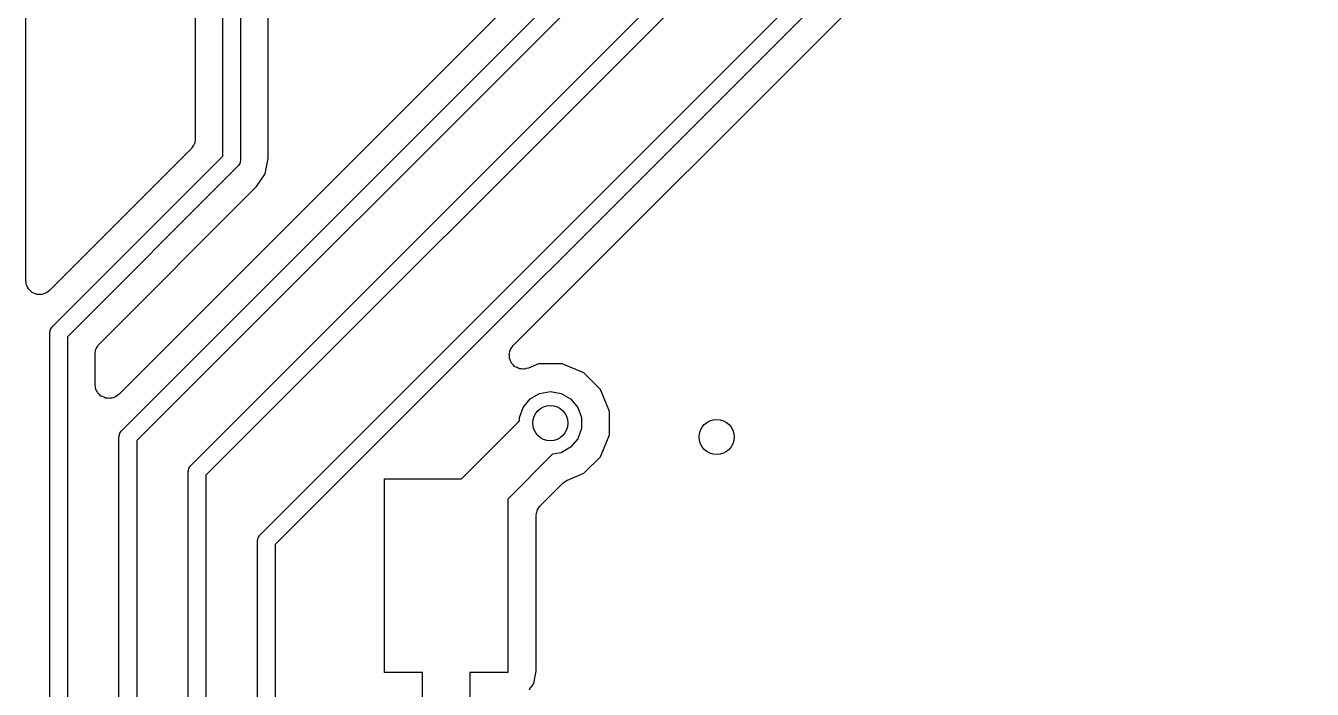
# Model space of a CAD drawing. Extents: x 85 to 210, y -138 to -65.
# Drawn here: x 128.51 to 137.8, y -81.82 to -77.03 of the extents above; entities that cross this region are included whole.
import ezdxf

# ---------------------------------------------------------------- set-up
doc = ezdxf.new("R2010")
doc.units = 0
doc.header["$MEASUREMENT"] = 0
doc.layers.add('BLACK', color=7, linetype='CONTINUOUS')

msp = doc.modelspace()

# ---------------------------------------------------------------- linework, layer by layer
at = {"layer": 'Black'}
for p, q in [((128.513, -78.8724), (128.513, -72.5499)), ((129.936, -77.9737), (129.936, -72.603)), ((130.064, -72.603), (130.064, -78)), ((129.737, -72.8458), (129.737, -77.8494)), ((130.263, -77.9901), (130.263, -72.8458)), ((130.205, -80.7051), (137.556, -73.3537)), ((137.665, -73.4249), (130.314, -80.7763)), ((132.032, -79.3406), (137.799, -73.5733)), ((129.705, -80.2051), (135.017, -74.8937)), ((135.125, -74.9649), (129.814, -80.2763)), ((132.247, -76.6301), (129.184, -79.6931)), ((129.205, -79.9551), (132.476, -76.6837)), ((132.585, -76.7549), (129.314, -80.0263)), ((129.72, -77.9024), (129.713, -77.9137)), ((129.727, -77.8917), (129.72, -77.9024)), ((129.728, -77.8874), (129.727, -77.8917)), ((129.73, -77.8836), (129.728, -77.8874)), ((129.733, -77.8708), (129.73, -77.8836)), ((129.736, -77.8581), (129.733, -77.8708)), ((129.737, -77.8494), (129.736, -77.8538)), ((129.736, -77.8538), (129.736, -77.8581)), ((129.707, -77.9201), (128.684, -78.9431)), ((128.705, -79.2051), (129.936, -77.9737)), ((129.71, -77.9165), (129.707, -77.9201)), ((129.713, -77.9137), (129.71, -77.9165)), ((130.064, -78), (130.063, -78.0027)), ((130.242, -78.1001), (130.263, -77.9901)), ((130.045, -78.0449), (128.814, -79.2763)), ((130.047, -78.0426), (130.045, -78.0449)), ((130.049, -78.0408), (130.047, -78.0426)), ((130.053, -78.0336), (130.049, -78.0408)), ((130.058, -78.0268), (130.053, -78.0336)), ((130.06, -78.0217), (130.058, -78.0241)), ((130.058, -78.0241), (130.058, -78.0268)), ((130.061, -78.0136), (130.06, -78.0217)), ((130.063, -78.0055), (130.061, -78.0136)), ((130.063, -78.0027), (130.063, -78.0055)), ((130.179, -78.1933), (130.242, -78.1001)), ((129.043, -79.3299), (130.179, -78.1933)), ((128.516, -78.8853), (128.513, -78.8724)), ((128.517, -78.8983), (128.516, -78.8853)), ((128.519, -78.9023), (128.517, -78.8983)), ((128.52, -78.9066), (128.519, -78.9023)), ((128.526, -78.9179), (128.52, -78.9066)), ((128.532, -78.9298), (128.526, -78.9179)), ((128.535, -78.9329), (128.532, -78.9298)), ((128.537, -78.9367), (128.535, -78.9329)), ((128.547, -78.9451), (128.537, -78.9367)), ((128.556, -78.9543), (128.547, -78.9451)), ((128.56, -78.9562), (128.556, -78.9543)), ((128.564, -78.959), (128.56, -78.9562)), ((128.576, -78.9635), (128.564, -78.959)), ((128.588, -78.969), (128.576, -78.9635)), ((128.592, -78.9694), (128.588, -78.969)), ((128.596, -78.9709), (128.592, -78.9694)), ((128.609, -78.9709), (128.596, -78.9709)), ((128.622, -78.9721), (128.609, -78.9709)), ((128.626, -78.9709), (128.622, -78.9721)), ((128.631, -78.9709), (128.626, -78.9709)), ((128.643, -78.9664), (128.631, -78.9709)), ((128.656, -78.9631), (128.643, -78.9664)), ((128.659, -78.9605), (128.656, -78.9631)), ((128.663, -78.959), (128.659, -78.9605)), ((128.674, -78.9506), (128.663, -78.959)), ((128.684, -78.9431), (128.674, -78.9506)), ((128.697, -79.2164), (128.701, -79.2092)), ((128.701, -79.2092), (128.703, -79.2074)), ((128.703, -79.2074), (128.705, -79.2051)), ((128.686, -79.25), (128.687, -79.2472)), ((128.686, -86), (128.686, -79.25)), ((128.687, -79.2445), (128.689, -79.2365)), ((128.687, -79.2472), (128.687, -79.2445)), ((128.689, -79.2365), (128.69, -79.2283)), ((128.69, -79.2283), (128.692, -79.2259)), ((128.692, -79.2232), (128.697, -79.2164)), ((128.692, -79.2259), (128.692, -79.2232)), ((128.814, -79.2763), (128.814, -86)), ((129.014, -79.3919), (129.017, -79.3792)), ((129.014, -79.3962), (129.014, -79.3919)), ((129.017, -79.3792), (129.02, -79.3664)), ((129.02, -79.3664), (129.022, -79.3626)), ((129.022, -79.3626), (129.023, -79.3583)), ((129.023, -79.3583), (129.03, -79.3476)), ((129.03, -79.3476), (129.037, -79.3363)), ((129.037, -79.3363), (129.04, -79.3335)), ((129.04, -79.3335), (129.043, -79.3299)), ((132.004, -79.3981), (132.008, -79.3836)), ((132.008, -79.3836), (132.012, -79.369)), ((132.012, -79.369), (132.013, -79.3672)), ((132.013, -79.3672), (132.014, -79.365)), ((132.014, -79.365), (132.023, -79.353)), ((132.023, -79.353), (132.032, -79.3406)), ((129.013, -79.4006), (129.014, -79.3962)), ((129.013, -79.6224), (129.013, -79.4006)), ((132.003, -79.4026), (132.004, -79.4004)), ((132.005, -79.4176), (132.003, -79.4026)), ((132.004, -79.4004), (132.004, -79.3981)), ((132.005, -79.4328), (132.005, -79.4176)), ((132.006, -79.4349), (132.005, -79.4328)), ((132.006, -79.4371), (132.006, -79.4349)), ((132.013, -79.4509), (132.006, -79.4371)), ((132.018, -79.4649), (132.013, -79.4509)), ((132.02, -79.4666), (132.018, -79.4649)), ((132.021, -79.4686), (132.02, -79.4666)), ((132.032, -79.4793), (132.021, -79.4686)), ((132.042, -79.4905), (132.032, -79.4793)), ((132.215, -79.4729), (132.141, -79.5037)), ((132.385, -79.4731), (132.215, -79.4729)), ((132.542, -79.5382), (132.385, -79.4731)), ((132.044, -79.4916), (132.042, -79.4905)), ((132.045, -79.4932), (132.044, -79.4916)), ((132.059, -79.4996), (132.045, -79.4932)), ((132.073, -79.5066), (132.059, -79.4996)), ((132.075, -79.5069), (132.073, -79.5066)), ((132.077, -79.5079), (132.075, -79.5069)), ((132.092, -79.5092), (132.077, -79.5079)), ((132.107, -79.5112), (132.092, -79.5092)), ((132.109, -79.5107), (132.107, -79.5112)), ((132.112, -79.5109), (132.109, -79.5107)), ((132.126, -79.507), (132.112, -79.5109)), ((132.141, -79.5037), (132.126, -79.507)), ((132.662, -79.6584), (132.542, -79.5382)), ((129.016, -79.6353), (129.013, -79.6224)), ((129.017, -79.6483), (129.016, -79.6353)), ((129.019, -79.6523), (129.017, -79.6483)), ((129.02, -79.6566), (129.019, -79.6523)), ((129.026, -79.6679), (129.02, -79.6566)), ((129.032, -79.6798), (129.026, -79.6679)), ((132.222, -79.6859), (132.3, -79.6721)), ((132.3, -79.6721), (132.378, -79.6859)), ((132.727, -79.8154), (132.662, -79.6584)), ((129.035, -79.6829), (129.032, -79.6798)), ((129.037, -79.6867), (129.035, -79.6829)), ((129.047, -79.6951), (129.037, -79.6867)), ((129.056, -79.7043), (129.047, -79.6951)), ((129.06, -79.7062), (129.056, -79.7043)), ((129.064, -79.709), (129.06, -79.7062)), ((129.076, -79.7135), (129.064, -79.709)), ((129.088, -79.719), (129.076, -79.7135)), ((129.092, -79.7194), (129.088, -79.719)), ((129.096, -79.7209), (129.092, -79.7194)), ((129.109, -79.7209), (129.096, -79.7209)), ((129.122, -79.7221), (129.109, -79.7209)), ((129.126, -79.7209), (129.122, -79.7221)), ((129.131, -79.7209), (129.126, -79.7209)), ((129.143, -79.7164), (129.131, -79.7209)), ((129.156, -79.7131), (129.143, -79.7164)), ((129.159, -79.7105), (129.156, -79.7131)), ((129.163, -79.709), (129.159, -79.7105)), ((129.174, -79.7006), (129.163, -79.709)), ((129.184, -79.6931), (129.174, -79.7006)), ((132.103, -79.7861), (132.154, -79.7254)), ((132.154, -79.7254), (132.222, -79.6859)), ((132.378, -79.6859), (132.446, -79.7254)), ((132.446, -79.7254), (132.497, -79.7861)), ((132.076, -79.8604), (132.103, -79.7861)), ((132.497, -79.7861), (132.524, -79.8604)), ((132.727, -79.9853), (132.727, -79.8154)), ((131.658, -80.3015), (132.076, -79.884)), ((132.076, -79.884), (132.076, -79.8604)), ((132.524, -79.9396), (132.497, -80.0139)), ((132.524, -79.8604), (132.524, -79.9396)), ((129.186, -80), (129.187, -79.9972)), ((129.186, -86), (129.186, -80)), ((129.187, -79.9945), (129.189, -79.9865)), ((129.187, -79.9972), (129.187, -79.9945)), ((129.189, -79.9865), (129.19, -79.9783)), ((129.19, -79.9783), (129.192, -79.9759)), ((129.192, -79.9732), (129.197, -79.9664)), ((129.192, -79.9759), (129.192, -79.9732)), ((129.197, -79.9664), (129.201, -79.9592)), ((129.201, -79.9592), (129.203, -79.9574)), ((129.203, -79.9574), (129.205, -79.9551)), ((129.314, -80.0263), (129.314, -86)), ((132.497, -80.0139), (132.446, -80.0746)), ((132.662, -80.1422), (132.727, -79.9853)), ((132.315, -80.1252), (131.992, -80.4484)), ((132.378, -80.1141), (132.315, -80.1252)), ((132.446, -80.0746), (132.378, -80.1141)), ((129.689, -80.2365), (129.69, -80.2283)), ((129.69, -80.2283), (129.692, -80.2259)), ((129.692, -80.2232), (129.697, -80.2164)), ((129.692, -80.2259), (129.692, -80.2232)), ((129.697, -80.2164), (129.701, -80.2092)), ((129.701, -80.2092), (129.703, -80.2074)), ((129.703, -80.2074), (129.705, -80.2051)), ((132.542, -80.2622), (132.662, -80.1422)), ((129.686, -80.25), (129.687, -80.2472)), ((129.686, -86), (129.686, -80.25)), ((129.687, -80.2445), (129.689, -80.2365)), ((129.687, -80.2472), (129.687, -80.2445)), ((129.814, -80.2763), (129.814, -86)), ((131.103, -81.6985), (131.103, -80.3015)), ((131.103, -80.3015), (131.658, -80.3015)), ((132.393, -80.3299), (132.406, -80.3218)), ((132.406, -80.3218), (132.419, -80.3131)), ((132.419, -80.3131), (132.421, -80.3125)), ((132.421, -80.3125), (132.423, -80.3113)), ((132.423, -80.3113), (132.542, -80.2622)), ((132.227, -80.4961), (132.39, -80.333)), ((132.39, -80.333), (132.392, -80.3317)), ((132.392, -80.3317), (132.393, -80.3299)), ((131.992, -80.4484), (131.992, -81.6985)), ((132.215, -80.5138), (132.221, -80.5025)), ((132.221, -80.5025), (132.225, -80.4997)), ((132.225, -80.4997), (132.227, -80.4961)), ((132.198, -80.5581), (132.202, -80.5455)), ((132.199, -80.5625), (132.198, -80.5581)), ((132.198, -80.5668), (132.199, -80.5625)), ((132.198, -81.5), (132.198, -80.5668)), ((132.202, -80.5455), (132.204, -80.5326)), ((132.204, -80.5326), (132.206, -80.5288)), ((132.206, -80.5288), (132.207, -80.5245)), ((132.207, -80.5245), (132.215, -80.5138)), ((130.186, -80.75), (130.187, -80.7472)), ((130.186, -86), (130.186, -80.75)), ((130.187, -80.7445), (130.189, -80.7365)), ((130.187, -80.7472), (130.187, -80.7445)), ((130.189, -80.7365), (130.19, -80.7283)), ((130.19, -80.7283), (130.192, -80.7259)), ((130.192, -80.7232), (130.197, -80.7164)), ((130.192, -80.7259), (130.192, -80.7232)), ((130.197, -80.7164), (130.201, -80.7092)), ((130.201, -80.7092), (130.203, -80.7074)), ((130.203, -80.7074), (130.205, -80.7051)), ((130.314, -80.7763), (130.314, -86)), ((132.198, -81.6885), (132.198, -81.5)), ((131.377, -81.6985), (131.103, -81.6985)), ((131.377, -82.0515), (131.377, -81.6985)), ((131.992, -81.6985), (131.718, -81.6985)), ((131.718, -81.6985), (131.718, -82.0515)), ((132.18, -81.7778), (132.198, -81.6885)), ((132.152, -81.8183), (132.18, -81.7778)), ((132.15, -81.8239), (132.152, -81.8183))]:
    msp.add_line(p, q, dxfattribs=at)
for centre in [(132.3, -79.9), (133.5, -80)]:
    msp.add_circle(centre, 0.127, dxfattribs=at)

doc.saveas('drawing.dxf')
